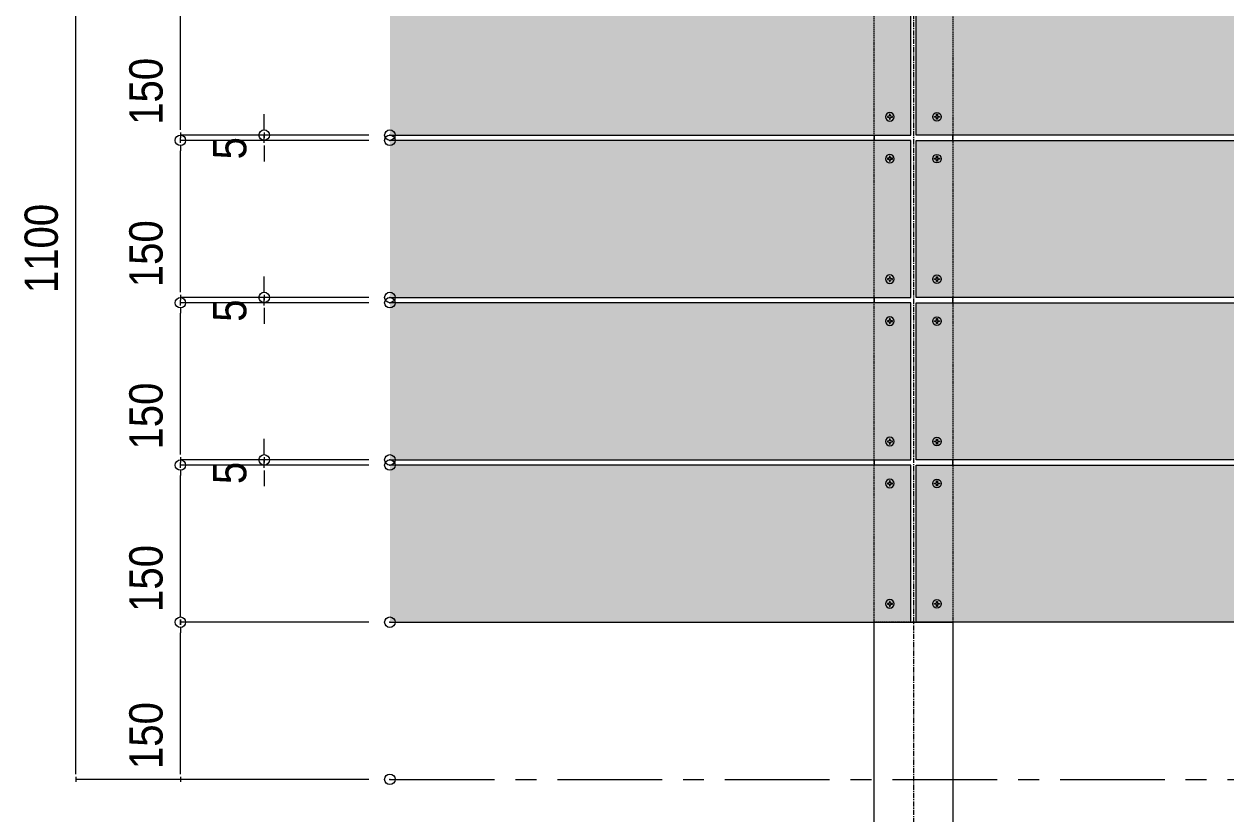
# Model space of a CAD drawing. Units: millimetres, scale not verified. Extents: x -8199 to 8201, y -2963 to 5056.
# Drawn here: x -3925 to -2777, y -1774 to -1020 of the extents above; entities that cross this region are included whole.
import ezdxf
from ezdxf.enums import TextEntityAlignment as Align

# ---------------------------------------------------------------- set-up
doc = ezdxf.new("R2010")
doc.units = ezdxf.units.MM
doc.header["$LTSCALE"] = 20
doc.header["$PDMODE"] = 32
doc.header["$PDSIZE"] = 10
doc.linetypes.add('CHAIN1', pattern=[8, 5, -1, 1, -1])
doc.linetypes.add('DASHED1', pattern=[1.8, 1.2, -0.6])
for name, color, linetype, lineweight in [('0-1_一般', 4, 'Continuous', 9), ('0-2_寸法', 7, 'Continuous', 9), ('0-3_0', 7, 'Continuous', 9), ('0-B_ルーバー', 1, 'Continuous', 9)]:
    doc.layers.add(name, color=color, linetype=linetype, lineweight=lineweight)
doc.layers.add('0-4_Defpoints', color=7, linetype='Continuous')
doc.styles.add('Osaka', font='')
doc.styles.get('Osaka').set_extended_font_data('Osaka')

# ---------------------------------------------------------------- blocks, each defined once
blk = doc.blocks.new('グループ-573-1')
at = {"layer": '0-1_一般'}
blk.add_line((-10.3, 19.2), (-7.1, 47.6), dxfattribs=at)
for points in [[(-19.2, -10.3), (-47.6, -7.1), (-47.6, 7.1), (-19.2, 10.3)], [(-7.1, 47.6), (7.1, 47.6), (10.3, 19.2)], [(19.2, 10.3), (47.6, 7.1), (47.6, -7.1), (19.2, -10.3)], [(10.3, -19.2), (7.1, -47.6), (-7.1, -47.6), (-10.3, -19.2)]]:
    blk.add_lwpolyline(points, dxfattribs=at)
blk.add_circle((0, 0), 82, dxfattribs=at)
for centre, start, end in [((-20.3, 20.3), 276.34019, 353.65981), ((20.3, 20.3), 186.34019, 263.65981), ((-20.3, -20.3), 6.34019, 83.65981), ((20.3, -20.3), 96.34019, 173.65981)]:
    blk.add_arc(centre, 10.1, start, end, dxfattribs=at)
blk = doc.blocks.new('Machine Screw (Metric)-92')
at = {"layer": '0-1_一般'}
blk.add_blockref('グループ-573-1', (0, 0), dxfattribs=at)
blk = doc.blocks.new('グループ-575-1')
at = {"layer": '0-1_一般'}
blk.add_line((-10.3, 19.2), (-7.1, 47.6), dxfattribs=at)
for points in [[(-19.2, -10.3), (-47.6, -7.1), (-47.6, 7.1), (-19.2, 10.3)], [(-7.1, 47.6), (7.1, 47.6), (10.3, 19.2)], [(19.2, 10.3), (47.6, 7.1), (47.6, -7.1), (19.2, -10.3)], [(10.3, -19.2), (7.1, -47.6), (-7.1, -47.6), (-10.3, -19.2)]]:
    blk.add_lwpolyline(points, dxfattribs=at)
blk.add_circle((0, 0), 82, dxfattribs=at)
for centre, start, end in [((-20.3, 20.3), 276.34019, 353.65981), ((20.3, 20.3), 186.34019, 263.65981), ((-20.3, -20.3), 6.34019, 83.65981), ((20.3, -20.3), 96.34019, 173.65981)]:
    blk.add_arc(centre, 10.1, start, end, dxfattribs=at)
blk = doc.blocks.new('Machine Screw (Metric)-94')
at = {"layer": '0-1_一般'}
blk.add_blockref('グループ-575-1', (0, 0), dxfattribs=at)
blk = doc.blocks.new('グループ-582-1')
at = {"layer": '0-1_一般'}
blk.add_line((-10.3, 19.2), (-7.1, 47.6), dxfattribs=at)
for points in [[(-19.2, -10.3), (-47.6, -7.1), (-47.6, 7.1), (-19.2, 10.3)], [(-7.1, 47.6), (7.1, 47.6), (10.3, 19.2)], [(19.2, 10.3), (47.6, 7.1), (47.6, -7.1), (19.2, -10.3)], [(10.3, -19.2), (7.1, -47.6), (-7.1, -47.6), (-10.3, -19.2)]]:
    blk.add_lwpolyline(points, dxfattribs=at)
blk.add_circle((0, 0), 82, dxfattribs=at)
for centre, start, end in [((-20.3, 20.3), 276.34019, 353.65981), ((20.3, 20.3), 186.34019, 263.65981), ((-20.3, -20.3), 6.34019, 83.65981), ((20.3, -20.3), 96.34019, 173.65981)]:
    blk.add_arc(centre, 10.1, start, end, dxfattribs=at)
blk = doc.blocks.new('Machine Screw (Metric)-101')
at = {"layer": '0-1_一般'}
blk.add_blockref('グループ-582-1', (0, 0), dxfattribs=at)
blk = doc.blocks.new('グループ-583-1')
at = {"layer": '0-1_一般'}
blk.add_line((-10.3, 19.2), (-7.1, 47.6), dxfattribs=at)
for points in [[(-19.2, -10.3), (-47.6, -7.1), (-47.6, 7.1), (-19.2, 10.3)], [(-7.1, 47.6), (7.1, 47.6), (10.3, 19.2)], [(19.2, 10.3), (47.6, 7.1), (47.6, -7.1), (19.2, -10.3)], [(10.3, -19.2), (7.1, -47.6), (-7.1, -47.6), (-10.3, -19.2)]]:
    blk.add_lwpolyline(points, dxfattribs=at)
blk.add_circle((0, 0), 82, dxfattribs=at)
for centre, start, end in [((-20.3, 20.3), 276.34019, 353.65981), ((20.3, 20.3), 186.34019, 263.65981), ((-20.3, -20.3), 6.34019, 83.65981), ((20.3, -20.3), 96.34019, 173.65981)]:
    blk.add_arc(centre, 10.1, start, end, dxfattribs=at)
blk = doc.blocks.new('Machine Screw (Metric)-102')
at = {"layer": '0-1_一般'}
blk.add_blockref('グループ-583-1', (0, 0), dxfattribs=at)
blk = doc.blocks.new('グループ-584-1')
at = {"layer": '0-1_一般'}
blk.add_line((-10.3, 19.2), (-7.1, 47.6), dxfattribs=at)
for points in [[(-19.2, -10.3), (-47.6, -7.1), (-47.6, 7.1), (-19.2, 10.3)], [(-7.1, 47.6), (7.1, 47.6), (10.3, 19.2)], [(19.2, 10.3), (47.6, 7.1), (47.6, -7.1), (19.2, -10.3)], [(10.3, -19.2), (7.1, -47.6), (-7.1, -47.6), (-10.3, -19.2)]]:
    blk.add_lwpolyline(points, dxfattribs=at)
blk.add_circle((0, 0), 82, dxfattribs=at)
for centre, start, end in [((-20.3, 20.3), 276.34019, 353.65981), ((20.3, 20.3), 186.34019, 263.65981), ((-20.3, -20.3), 6.34019, 83.65981), ((20.3, -20.3), 96.34019, 173.65981)]:
    blk.add_arc(centre, 10.1, start, end, dxfattribs=at)
blk = doc.blocks.new('Machine Screw (Metric)-103')
at = {"layer": '0-1_一般'}
blk.add_blockref('グループ-584-1', (0, 0), dxfattribs=at)
blk = doc.blocks.new('グループ-585-1')
at = {"layer": '0-1_一般'}
blk.add_line((-10.3, 19.2), (-7.1, 47.6), dxfattribs=at)
for points in [[(-19.2, -10.3), (-47.6, -7.1), (-47.6, 7.1), (-19.2, 10.3)], [(-7.1, 47.6), (7.1, 47.6), (10.3, 19.2)], [(19.2, 10.3), (47.6, 7.1), (47.6, -7.1), (19.2, -10.3)], [(10.3, -19.2), (7.1, -47.6), (-7.1, -47.6), (-10.3, -19.2)]]:
    blk.add_lwpolyline(points, dxfattribs=at)
blk.add_circle((0, 0), 82, dxfattribs=at)
for centre, start, end in [((-20.3, 20.3), 276.34019, 353.65981), ((20.3, 20.3), 186.34019, 263.65981), ((-20.3, -20.3), 6.34019, 83.65981), ((20.3, -20.3), 96.34019, 173.65981)]:
    blk.add_arc(centre, 10.1, start, end, dxfattribs=at)
blk = doc.blocks.new('Machine Screw (Metric)-104')
at = {"layer": '0-1_一般'}
blk.add_blockref('グループ-585-1', (0, 0), dxfattribs=at)
blk = doc.blocks.new('グループ-592-1')
at = {"layer": '0-1_一般'}
blk.add_line((-10.3, 19.2), (-7.1, 47.6), dxfattribs=at)
for points in [[(-19.2, -10.3), (-47.6, -7.1), (-47.6, 7.1), (-19.2, 10.3)], [(-7.1, 47.6), (7.1, 47.6), (10.3, 19.2)], [(19.2, 10.3), (47.6, 7.1), (47.6, -7.1), (19.2, -10.3)], [(10.3, -19.2), (7.1, -47.6), (-7.1, -47.6), (-10.3, -19.2)]]:
    blk.add_lwpolyline(points, dxfattribs=at)
blk.add_circle((0, 0), 82, dxfattribs=at)
for centre, start, end in [((-20.3, 20.3), 276.34019, 353.65981), ((20.3, 20.3), 186.34019, 263.65981), ((-20.3, -20.3), 6.34019, 83.65981), ((20.3, -20.3), 96.34019, 173.65981)]:
    blk.add_arc(centre, 10.1, start, end, dxfattribs=at)
blk = doc.blocks.new('Machine Screw (Metric)-111')
at = {"layer": '0-1_一般'}
blk.add_blockref('グループ-592-1', (0, 0), dxfattribs=at)
blk = doc.blocks.new('グループ-593-1')
at = {"layer": '0-1_一般'}
blk.add_line((-10.3, 19.2), (-7.1, 47.6), dxfattribs=at)
for points in [[(-19.2, -10.3), (-47.6, -7.1), (-47.6, 7.1), (-19.2, 10.3)], [(-7.1, 47.6), (7.1, 47.6), (10.3, 19.2)], [(19.2, 10.3), (47.6, 7.1), (47.6, -7.1), (19.2, -10.3)], [(10.3, -19.2), (7.1, -47.6), (-7.1, -47.6), (-10.3, -19.2)]]:
    blk.add_lwpolyline(points, dxfattribs=at)
blk.add_circle((0, 0), 82, dxfattribs=at)
for centre, start, end in [((-20.3, 20.3), 276.34019, 353.65981), ((20.3, 20.3), 186.34019, 263.65981), ((-20.3, -20.3), 6.34019, 83.65981), ((20.3, -20.3), 96.34019, 173.65981)]:
    blk.add_arc(centre, 10.1, start, end, dxfattribs=at)
blk = doc.blocks.new('Machine Screw (Metric)-112')
at = {"layer": '0-1_一般'}
blk.add_blockref('グループ-593-1', (0, 0), dxfattribs=at)
blk = doc.blocks.new('グループ-594-1')
at = {"layer": '0-1_一般'}
blk.add_line((-10.3, 19.2), (-7.1, 47.6), dxfattribs=at)
for points in [[(-19.2, -10.3), (-47.6, -7.1), (-47.6, 7.1), (-19.2, 10.3)], [(-7.1, 47.6), (7.1, 47.6), (10.3, 19.2)], [(19.2, 10.3), (47.6, 7.1), (47.6, -7.1), (19.2, -10.3)], [(10.3, -19.2), (7.1, -47.6), (-7.1, -47.6), (-10.3, -19.2)]]:
    blk.add_lwpolyline(points, dxfattribs=at)
blk.add_circle((0, 0), 82, dxfattribs=at)
for centre, start, end in [((-20.3, 20.3), 276.34019, 353.65981), ((20.3, 20.3), 186.34019, 263.65981), ((-20.3, -20.3), 6.34019, 83.65981), ((20.3, -20.3), 96.34019, 173.65981)]:
    blk.add_arc(centre, 10.1, start, end, dxfattribs=at)
blk = doc.blocks.new('Machine Screw (Metric)-113')
at = {"layer": '0-1_一般'}
blk.add_blockref('グループ-594-1', (0, 0), dxfattribs=at)
blk = doc.blocks.new('グループ-595-1')
at = {"layer": '0-1_一般'}
blk.add_line((-10.3, 19.2), (-7.1, 47.6), dxfattribs=at)
for points in [[(-19.2, -10.3), (-47.6, -7.1), (-47.6, 7.1), (-19.2, 10.3)], [(-7.1, 47.6), (7.1, 47.6), (10.3, 19.2)], [(19.2, 10.3), (47.6, 7.1), (47.6, -7.1), (19.2, -10.3)], [(10.3, -19.2), (7.1, -47.6), (-7.1, -47.6), (-10.3, -19.2)]]:
    blk.add_lwpolyline(points, dxfattribs=at)
blk.add_circle((0, 0), 82, dxfattribs=at)
for centre, start, end in [((-20.3, 20.3), 276.34019, 353.65981), ((20.3, 20.3), 186.34019, 263.65981), ((-20.3, -20.3), 6.34019, 83.65981), ((20.3, -20.3), 96.34019, 173.65981)]:
    blk.add_arc(centre, 10.1, start, end, dxfattribs=at)
blk = doc.blocks.new('Machine Screw (Metric)-114')
at = {"layer": '0-1_一般'}
blk.add_blockref('グループ-595-1', (0, 0), dxfattribs=at)
blk = doc.blocks.new('グループ-602-1')
at = {"layer": '0-1_一般'}
blk.add_line((-10.3, 19.2), (-7.1, 47.6), dxfattribs=at)
for points in [[(-19.2, -10.3), (-47.6, -7.1), (-47.6, 7.1), (-19.2, 10.3)], [(-7.1, 47.6), (7.1, 47.6), (10.3, 19.2)], [(19.2, 10.3), (47.6, 7.1), (47.6, -7.1), (19.2, -10.3)], [(10.3, -19.2), (7.1, -47.6), (-7.1, -47.6), (-10.3, -19.2)]]:
    blk.add_lwpolyline(points, dxfattribs=at)
blk.add_circle((0, 0), 82, dxfattribs=at)
for centre, start, end in [((-20.3, 20.3), 276.34019, 353.65981), ((20.3, 20.3), 186.34019, 263.65981), ((-20.3, -20.3), 6.34019, 83.65981), ((20.3, -20.3), 96.34019, 173.65981)]:
    blk.add_arc(centre, 10.1, start, end, dxfattribs=at)
blk = doc.blocks.new('Machine Screw (Metric)-121')
at = {"layer": '0-1_一般'}
blk.add_blockref('グループ-602-1', (0, 0), dxfattribs=at)
blk = doc.blocks.new('グループ-603-1')
at = {"layer": '0-1_一般'}
blk.add_line((-10.3, 19.2), (-7.1, 47.6), dxfattribs=at)
for points in [[(-19.2, -10.3), (-47.6, -7.1), (-47.6, 7.1), (-19.2, 10.3)], [(-7.1, 47.6), (7.1, 47.6), (10.3, 19.2)], [(19.2, 10.3), (47.6, 7.1), (47.6, -7.1), (19.2, -10.3)], [(10.3, -19.2), (7.1, -47.6), (-7.1, -47.6), (-10.3, -19.2)]]:
    blk.add_lwpolyline(points, dxfattribs=at)
blk.add_circle((0, 0), 82, dxfattribs=at)
for centre, start, end in [((-20.3, 20.3), 276.34019, 353.65981), ((20.3, 20.3), 186.34019, 263.65981), ((-20.3, -20.3), 6.34019, 83.65981), ((20.3, -20.3), 96.34019, 173.65981)]:
    blk.add_arc(centre, 10.1, start, end, dxfattribs=at)
blk = doc.blocks.new('Machine Screw (Metric)-122')
at = {"layer": '0-1_一般'}
blk.add_blockref('グループ-603-1', (0, 0), dxfattribs=at)
blk = doc.blocks.new('グループ-604-1')
at = {"layer": '0-1_一般'}
blk.add_line((-10.3, 19.2), (-7.1, 47.6), dxfattribs=at)
for points in [[(-19.2, -10.3), (-47.6, -7.1), (-47.6, 7.1), (-19.2, 10.3)], [(-7.1, 47.6), (7.1, 47.6), (10.3, 19.2)], [(19.2, 10.3), (47.6, 7.1), (47.6, -7.1), (19.2, -10.3)], [(10.3, -19.2), (7.1, -47.6), (-7.1, -47.6), (-10.3, -19.2)]]:
    blk.add_lwpolyline(points, dxfattribs=at)
blk.add_circle((0, 0), 82, dxfattribs=at)
for centre, start, end in [((-20.3, 20.3), 276.34019, 353.65981), ((20.3, 20.3), 186.34019, 263.65981), ((-20.3, -20.3), 6.34019, 83.65981), ((20.3, -20.3), 96.34019, 173.65981)]:
    blk.add_arc(centre, 10.1, start, end, dxfattribs=at)
blk = doc.blocks.new('Machine Screw (Metric)-123')
at = {"layer": '0-1_一般'}
blk.add_blockref('グループ-604-1', (0, 0), dxfattribs=at)
blk = doc.blocks.new('グループ-605-1')
at = {"layer": '0-1_一般'}
blk.add_line((-10.3, 19.2), (-7.1, 47.6), dxfattribs=at)
for points in [[(-19.2, -10.3), (-47.6, -7.1), (-47.6, 7.1), (-19.2, 10.3)], [(-7.1, 47.6), (7.1, 47.6), (10.3, 19.2)], [(19.2, 10.3), (47.6, 7.1), (47.6, -7.1), (19.2, -10.3)], [(10.3, -19.2), (7.1, -47.6), (-7.1, -47.6), (-10.3, -19.2)]]:
    blk.add_lwpolyline(points, dxfattribs=at)
blk.add_circle((0, 0), 82, dxfattribs=at)
for centre, start, end in [((-20.3, 20.3), 276.34019, 353.65981), ((20.3, 20.3), 186.34019, 263.65981), ((-20.3, -20.3), 6.34019, 83.65981), ((20.3, -20.3), 96.34019, 173.65981)]:
    blk.add_arc(centre, 10.1, start, end, dxfattribs=at)
blk = doc.blocks.new('Machine Screw (Metric)-124')
at = {"layer": '0-1_一般'}
blk.add_blockref('グループ-605-1', (0, 0), dxfattribs=at)
blk = doc.blocks.new('_DOT')
at = {"layer": '0-3_0'}
for p, q in [((-10, 0), (-20, 0)), ((-5, 0), (5, 0))]:
    blk.add_line(p, q, dxfattribs=at)
blk = doc.blocks.new('グループ-631-1')
at = {"layer": '0-1_一般', "linetype": 'DASHED1'}
blk.add_lwpolyline([(397728.4, -163561.6), (399228.4, -163561.6), (399228.4, -182061.6), (397728.4, -182061.6)], close=True, dxfattribs=at)
at = {"layer": '0-1_一般'}
blk.add_lwpolyline([(397728.4, -182061.6), (399228.4, -182061.6), (399228.4, -190061.6), (397728.4, -190061.6)], close=True, dxfattribs=at)
at = {"layer": '0-2_寸法', "linetype": 'CHAIN1'}
blk.add_line((398478.4, -161001.5), (398478.4, -201001.5), dxfattribs=at)
blk = doc.blocks.new('グループ-646-1')
at = {"layer": '0-1_一般'}
for p, q in [((397728.4, -172761.6), (397728.4, -172861.6)), ((399228.4, -172861.6), (399228.4, -172761.6))]:
    blk.add_line(p, q, dxfattribs=at)
blk = doc.blocks.new('グループ-647-1')
at = {"layer": '0-1_一般'}
for p, q in [((397728.4, -175861.6), (397728.4, -175961.6)), ((399228.4, -175961.6), (399228.4, -175861.6))]:
    blk.add_line(p, q, dxfattribs=at)
blk = doc.blocks.new('グループ-648-1')
at = {"layer": '0-1_一般'}
for p, q in [((397728.4, -178961.6), (397728.4, -179061.6)), ((399228.4, -179061.6), (399228.4, -178961.6))]:
    blk.add_line(p, q, dxfattribs=at)

msp = doc.modelspace()

# ---------------------------------------------------------------- linework, layer by layer
at = {"layer": '0-1_一般', "linetype": 'CHAIN1'}
msp.add_line((-3575.34, -1741.18), (-975.34, -1741.18), dxfattribs=at)
at = {"layer": '0-2_寸法'}
for p, q in [((-3875.34, -1731.17), (-3875.34, -651.2)), ((-3775.34, -1116.17), (-3775.34, -986.2)), ((-3695.34, -1116.17), (-3695.34, -1106.15)), ((-3595.34, -1126.18), (-3775.34, -1126.18)), ((-3595.34, -1131.18), (-3775.34, -1131.18)), ((-3595.34, -1126.18), (-3695.34, -1126.18)), ((-3695.34, -1131.18), (-3695.34, -1126.18)), ((-3595.34, -1131.18), (-3695.34, -1131.18)), ((-3775.34, -1271.17), (-3775.34, -1141.2)), ((-3695.34, -1141.2), (-3695.34, -1151.21)), ((-3695.34, -1271.17), (-3695.34, -1261.15)), ((-3595.34, -1281.18), (-3775.34, -1281.18)), ((-3595.34, -1281.18), (-3695.34, -1281.18)), ((-3695.34, -1286.18), (-3695.34, -1281.18)), ((-3595.34, -1286.18), (-3775.34, -1286.18)), ((-3775.34, -1426.17), (-3775.34, -1296.2)), ((-3595.34, -1286.18), (-3695.34, -1286.18)), ((-3695.34, -1296.2), (-3695.34, -1306.21)), ((-3695.34, -1426.17), (-3695.34, -1416.15)), ((-3595.34, -1436.18), (-3775.34, -1436.18)), ((-3595.34, -1441.18), (-3775.34, -1441.18)), ((-3595.34, -1436.18), (-3695.34, -1436.18)), ((-3695.34, -1441.18), (-3695.34, -1436.18)), ((-3595.34, -1441.18), (-3695.34, -1441.18)), ((-3775.34, -1581.17), (-3775.34, -1451.2)), ((-3695.34, -1451.2), (-3695.34, -1461.21)), ((-3595.34, -1591.18), (-3775.34, -1591.18)), ((-3595.34, -1591.18), (-3775.34, -1591.18)), ((-3775.34, -1731.17), (-3775.34, -1601.2)), ((-3595.34, -1741.18), (-3875.34, -1741.18)), ((-3595.34, -1741.18), (-3775.34, -1741.18))]:
    msp.add_line(p, q, dxfattribs=at)
at = {"layer": '0-4_Defpoints'}
for p in [(-3695.34, -1126.18), (-3575.34, -1126.18), (-3575.34, -1126.18), (-3775.34, -1131.18), (-3575.34, -1131.18), (-3775.34, -1286.18), (-3695.34, -1281.18), (-3575.34, -1281.18), (-3575.34, -1281.18), (-3575.34, -1286.18), (-3695.34, -1436.18), (-3575.34, -1436.18), (-3575.34, -1436.18), (-3775.34, -1441.18), (-3575.34, -1441.18), (-3775.34, -1591.18), (-3575.34, -1591.18), (-3575.34, -1741.18)]:
    msp.add_point(p, dxfattribs=at)
at = {"layer": '0-B_ルーバー'}
for points in [[(-3575.34, -1126.18), (-3077.84, -1126.18), (-3077.84, -976.18), (-3575.34, -976.18)], [(-3575.34, -1281.18), (-3077.84, -1281.18), (-3077.84, -1131.18), (-3575.34, -1131.18)], [(-3575.34, -1436.18), (-3077.84, -1436.18), (-3077.84, -1286.18), (-3575.34, -1286.18)], [(-3575.34, -1591.18), (-3077.84, -1591.18), (-3077.84, -1441.18), (-3575.34, -1441.18)]]:
    msp.add_lwpolyline(points, dxfattribs=at)
for points in [[(-3072.84, -1126.18), (-3072.84, -976.18), (-1477.84, -976.18), (-1477.84, -1126.18)], [(-3072.84, -1281.18), (-3072.84, -1131.18), (-1477.84, -1131.18), (-1477.84, -1281.18)], [(-3072.84, -1436.18), (-3072.84, -1286.18), (-1477.84, -1286.18), (-1477.84, -1436.18)], [(-3072.84, -1591.18), (-3072.84, -1441.18), (-1477.84, -1441.18), (-1477.84, -1591.18)]]:
    msp.add_lwpolyline(points, close=True, dxfattribs=at)
at = {"layer": '0-B_ルーバー', "color": 132}
for points in [[(-3575.34, -1126.18), (-3575.34, -976.18), (-3077.84, -1126.18), (-3077.84, -976.18)], [(-3072.84, -1126.18), (-1477.84, -1126.18), (-3072.84, -976.18), (-1477.84, -976.18)], [(-3575.34, -1281.18), (-3575.34, -1131.18), (-3077.84, -1281.18), (-3077.84, -1131.18)], [(-3072.84, -1281.18), (-1477.84, -1281.18), (-3072.84, -1131.18), (-1477.84, -1131.18)], [(-3575.34, -1436.18), (-3575.34, -1286.18), (-3077.84, -1436.18), (-3077.84, -1286.18)], [(-3072.84, -1436.18), (-1477.84, -1436.18), (-3072.84, -1286.18), (-1477.84, -1286.18)], [(-3575.34, -1591.18), (-3575.34, -1441.18), (-3077.84, -1591.18), (-3077.84, -1441.18)], [(-3072.84, -1591.18), (-1477.84, -1591.18), (-3072.84, -1441.18), (-1477.84, -1441.18)]]:
    msp.add_solid(points, dxfattribs=at)

# ---------------------------------------------------------------- block references
at = {"layer": '0-1_一般', "yscale": 0.05}
for name, p, xscale in [('グループ-631-1', (-22999.26, 7511.9), 0.05), ('Machine Screw (Metric)-94', (-3097.84, -1108.68), -0.05), ('Machine Screw (Metric)-92', (-3052.84, -1108.68), 0.05), ('グループ-646-1', (-22999.26, 7511.9), 0.05), ('Machine Screw (Metric)-103', (-3097.84, -1148.68), -0.05), ('Machine Screw (Metric)-101', (-3052.84, -1148.68), 0.05), ('Machine Screw (Metric)-104', (-3097.84, -1263.68), -0.05), ('Machine Screw (Metric)-102', (-3052.84, -1263.68), 0.05), ('グループ-647-1', (-22999.26, 7511.9), 0.05), ('Machine Screw (Metric)-113', (-3097.84, -1303.68), -0.05), ('Machine Screw (Metric)-111', (-3052.84, -1303.68), 0.05), ('Machine Screw (Metric)-114', (-3097.84, -1418.68), -0.05), ('Machine Screw (Metric)-112', (-3052.84, -1418.68), 0.05), ('グループ-648-1', (-22999.26, 7511.9), 0.05), ('Machine Screw (Metric)-123', (-3097.84, -1458.68), -0.05), ('Machine Screw (Metric)-121', (-3052.84, -1458.68), 0.05), ('Machine Screw (Metric)-124', (-3097.84, -1573.68), -0.05), ('Machine Screw (Metric)-122', (-3052.84, -1573.68), 0.05)]:
    msp.add_blockref(name, p, dxfattribs=dict(at, xscale=xscale))
at = {"layer": '0-2_寸法', "xscale": 0.5007446, "yscale": 0.5007446}
for p, rotation in [((-3775.34, -1126.18), 270), ((-3695.34, -1126.18), 270), ((-3775.34, -1131.18), 90), ((-3695.34, -1131.18), 90), ((-3775.34, -1281.18), 270), ((-3695.34, -1281.18), 270), ((-3775.34, -1286.18), 90), ((-3695.34, -1286.18), 90), ((-3775.34, -1436.18), 270), ((-3695.34, -1436.18), 270), ((-3775.34, -1441.18), 90), ((-3695.34, -1441.18), 90), ((-3775.34, -1591.18), 270), ((-3775.34, -1591.18), 90), ((-3875.34, -1741.18), 270), ((-3775.34, -1741.18), 270)]:
    msp.add_blockref('_DOT', p, dxfattribs=dict(at, rotation=rotation))

# ---------------------------------------------------------------- texts
at = {"layer": '0-2_寸法', "style": 'Osaka', "width": 0.9}
for s, p in [('150', (-3782.84, -1116.34)), ('5', (-3702.84, -1149.37)), ('1100', (-3882.84, -1277.02)), ('150', (-3782.84, -1271.34)), ('5', (-3702.84, -1304.37)), ('150', (-3782.84, -1426.34)), ('5', (-3702.84, -1459.37)), ('150', (-3782.84, -1581.34)), ('150', (-3782.84, -1731.34))]:
    msp.add_text(s, height=31.82, rotation=90, dxfattribs=at).set_placement(p, align=Align.BOTTOM_LEFT)

doc.saveas('drawing.dxf')
